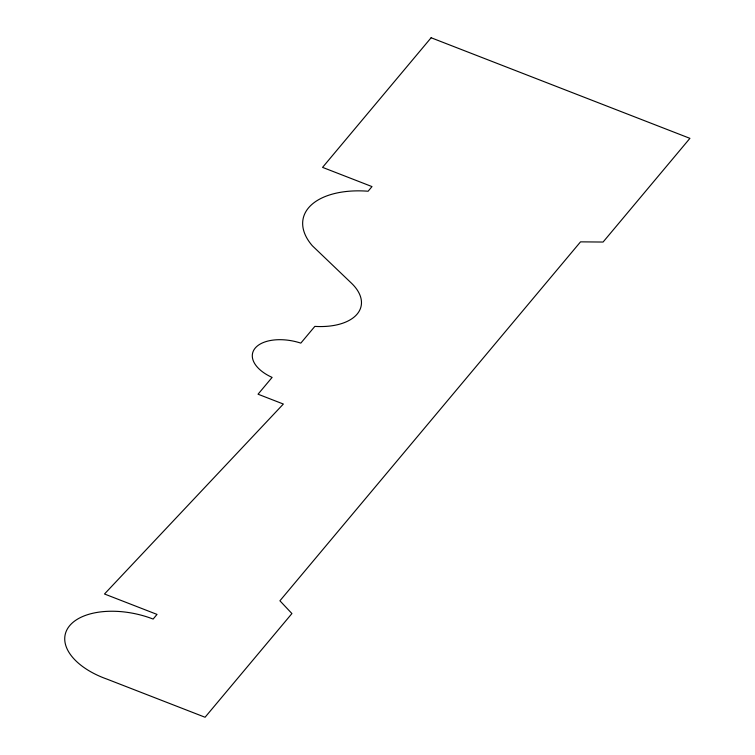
<?xml version="1.0" encoding="UTF-8"?>
<svg xmlns="http://www.w3.org/2000/svg" width="755" height="755" viewBox="0 0 755 755"><rect width="100%" height="100%" fill="white"/><g stroke="black" fill="none" stroke-linecap="round" stroke-linejoin="round"><path stroke-width="1.13" d="M431.124 37.75L322.564 167.374L371.998 186.589L368.11 191.232A76.585 41.827 12.4 0 0 312.343 245.762L351.613 283.333A56.266 30.729 12.4 0 1 314.844 326.386L300.82 343.129A37.892 20.696 12.4 0 0 255.19 348.112A37.892 20.696 12.4 0 0 272.111 377.406L258.04 394.204L283.351 404.038L104.501 593.996L157.021 614.41L153.133 619.062A64.836 35.4 12.4 0 0 69.064 626.433A64.836 35.4 12.4 0 0 106.936 679.104L205.067 717.25L291.921 613.551L279.916 600.791L580.529 241.855L603.075 242.044L689.919 138.344L431.124 37.75"/></g></svg>
